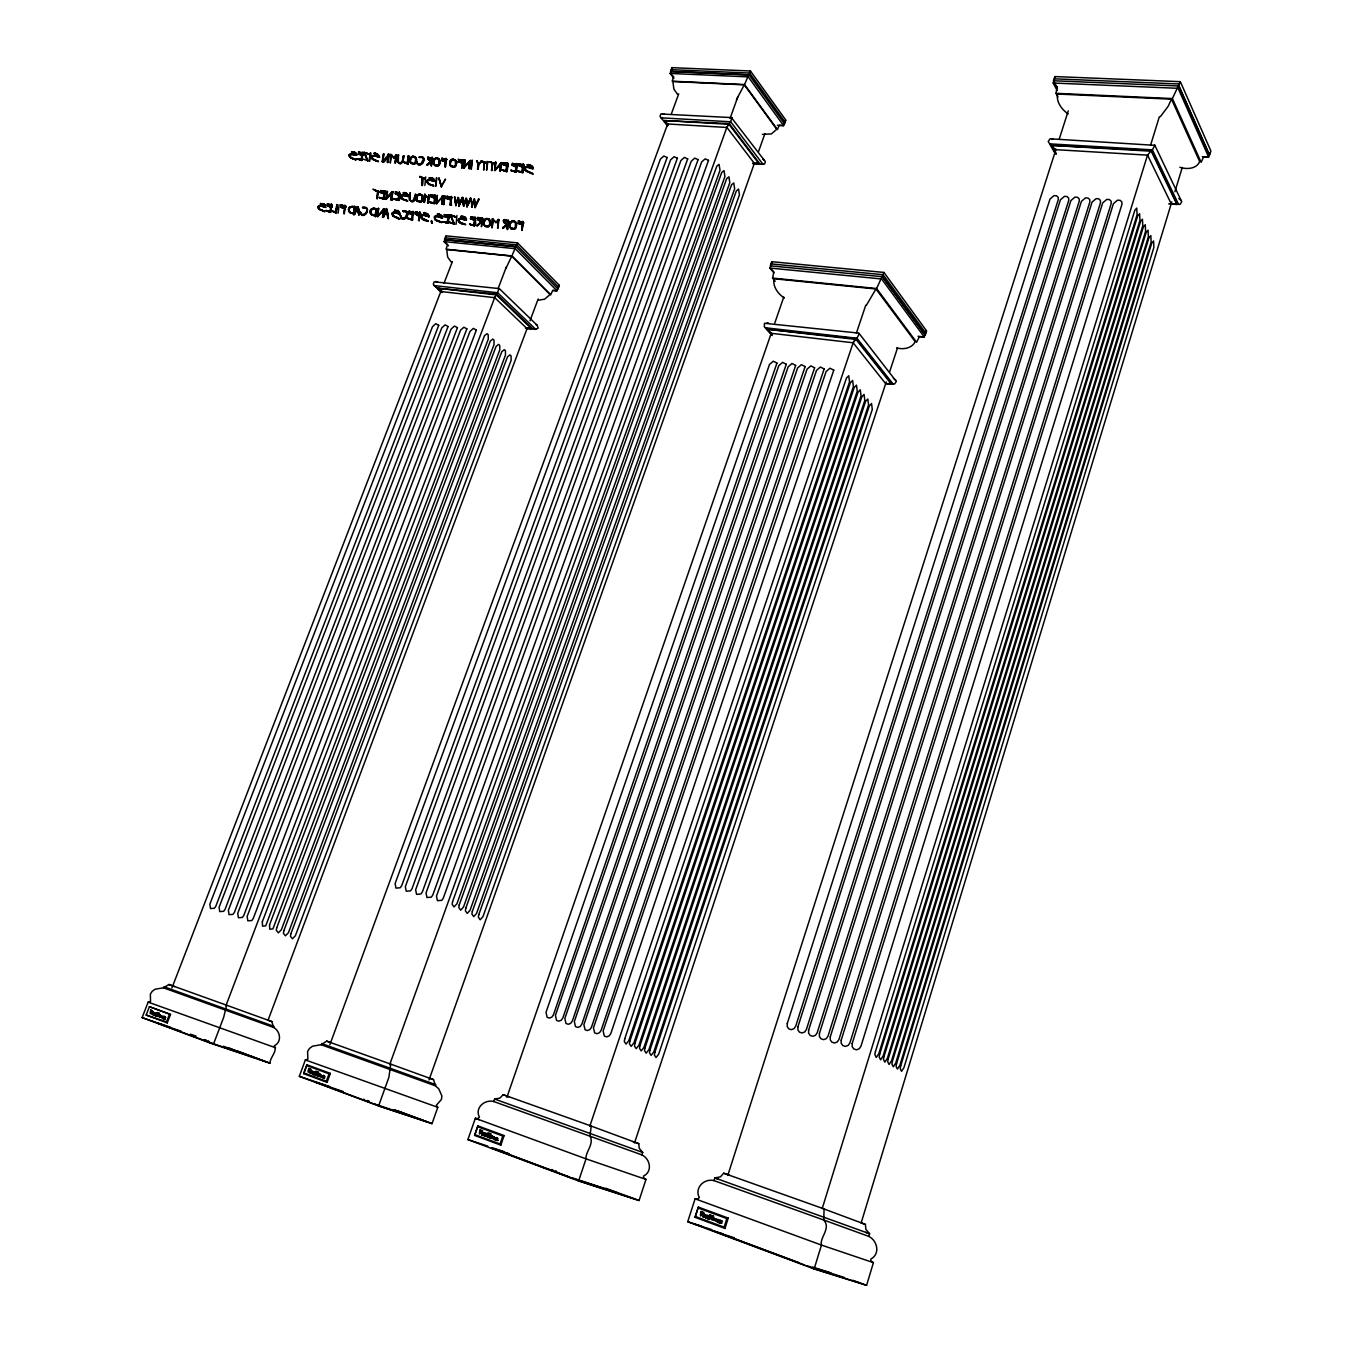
<?xml version="1.0" encoding="UTF-8"?>
<svg xmlns="http://www.w3.org/2000/svg" width="1353" height="1353" viewBox="0 0 1353 1353"><rect width="100%" height="100%" fill="white"/><g stroke="black" fill="none" stroke-linecap="round" stroke-linejoin="round"><path stroke-width="1.5" d="M226.255 1005.076L271.835 1021.566L273.644 1027.468C280.545 1031.341 282.016 1042.064 274.304 1045.784C277.805 1051.078 270.076 1057.251 269.923 1063.187L212.928 1043.992M507.933 220.099L508.085 221.249C511.586 224.057 499.798 216.531 504.5 222.382M504.128 221.993L507.764 224.31L508.068 221.807L504.5 220.268L504.026 221.791M480.4 221.063L481.871 221.926L482.192 219.44L478.302 217.545L477.897 219.609M480.18 218.357L478.032 218.07L478.674 220.015M150.809 1009.981L152.72 1011.57L152.28 1010.742M428.394 159.231L431.827 161.396L432.165 159.011L428.816 157.624L428.343 159.062M416.014 213.926L419.464 216.108L419.751 213.774L416.403 212.269L415.963 213.723M474.599 1135.404L477.897 1125.916L504.128 1135.573L500.83 1145.145L474.599 1135.404L477.897 1125.916M423.54 158.504L421.967 157.371A6.41 4.499 -46.6 0 0 419.278 157.472L422.812 157.337A5.243 3.687 -46.6 0 1 424.081 158.961L423.117 162.597A4.566 3.213 -46.6 0 1 421.578 164.17L420.986 164.525A3.991 2.807 -46.6 0 1 419.159 164.965C416.538 165.354 416.149 159.045 417.265 162.648M401.131 218.036L400.302 215.381L402.061 218.611L404.107 218.797L406.661 216.784L407.862 213.199A5.277 3.755 -47.6 0 0 406.593 211.525L403.042 211.609A6.444 4.583 -47.6 0 1 405.731 211.542L406.374 211.812M400.573 215.415L401.689 218.273M400.302 215.381L400.877 217.512M361.623 215.127L360.084 211.66L362.604 215.465A3.974 2.791 -48.2 0 0 364.397 215.059L364.989 214.704A4.533 3.18 -48.2 0 0 366.511 213.165L367.509 209.512A5.209 3.653 -48.2 0 0 366.291 207.855L362.824 207.939A6.359 4.465 -48.2 0 1 365.445 207.872M360.355 211.694C360.591 217.258 367.001 213.825 367.204 209.867L367.12 209.14A5.209 3.653 -48.2 0 0 365.885 207.483L362.553 207.263M360.084 211.66C360.71 219.964 372.041 210.527 365.056 207.499A6.359 4.465 -48.2 0 0 362.435 207.567M1055.239 76.749L1053.209 83.023L1057.15 86.947L1056.016 93.323L1057.945 96.976M397.714 160.229C402.399 173.556 406.83 143.266 401.976 161.87C397.562 165.607 396.328 157.641 398.526 154.885C397.596 156.931 395.888 162.834 399.93 163.527A3.01 2.097 -46.9 0 0 401.266 163.273L403.059 161.582L403.245 155.883M822.641 1208.449L865.379 1224.397L865.886 1229.336L869.607 1233.75L868.812 1236.405C877.488 1240.701 880.397 1254.062 870.842 1259.034L870.892 1260.793L873.429 1262.653L866.58 1285.35L814.134 1268.962L687.713 1221.725L695.104 1198.809L821.474 1245.081L873.429 1262.653M407.727 164.068L407.168 162.969C393.249 158.673 418.787 168.11 402.771 161.87M525.319 170.427C544.041 178.241 523.932 171.966 524.863 168.144C526.266 163.764 532.642 171.053 532.828 167.62M336.034 212.066L331.181 210.713L336.373 212.709L336.897 204.54L335.443 211.863L336.373 212.709M590.229 1125.713L638.785 1143.674L639.208 1148.291L642.726 1152.435L641.914 1154.904C650.218 1158.895 652.772 1171.63 643.538 1176.045L643.554 1177.685L645.99 1179.427L639.056 1200.534L578.627 1180.966L467.901 1139.598L475.326 1118.305L479.266 1119.675M707.991 1217.074L707.45 1216.888M391 154.614L394.112 157.591L397.055 155.257L395.33 163.121L396.429 156.052L393.622 157.658L396.429 156.052M161.734 1015.629C158.893 1017.118 164.102 1018.285 161.565 1015.832M459.597 222.044C454.134 214.078 470.945 223.938 464.891 217.123M459.124 221.486C457.162 214.721 467.783 223.346 466.396 218.983C464.671 214.806 457.365 216.057 464.383 217.275M522.968 164.846C522.782 162.478 525.201 167.704 522.968 164.846L518.875 164.068L523.543 165.641L522.884 172.66L517.522 171.121L522.884 172.66M516.322 164.356C516.136 161.988 518.537 167.214 516.322 164.356L512.246 163.578L516.88 165.151C519.451 171.053 504.128 160.026 517.083 167.129M507.663 223.989C507.324 236.217 507.629 225.342 508.001 221.588L508.931 222.382M435.243 219.287C433.823 213.757 441.399 218.696 442.702 217.816C443.784 214.146 434.685 214.028 438.271 213.757M421.493 217.512C421.324 211.389 433.467 221.046 427.43 213.706M427.26 182.266C427.074 176.211 439.167 185.649 433.163 178.427M474.7 225.748L469.423 224.141L474.818 225.461L475.038 218.29L475.985 218.493L470.945 216.717L475.867 218.831M475.427 218.679L475.258 220.201L470.472 218.645L474.92 220.438L473.787 225.562M481.279 226.56L482.057 222.315L479.317 220.81M481.583 226.594L482.784 219.304M403.025 199.331C394.586 191.128 412.005 199.838 407.794 194.561M405.173 195.407L408.2 196.557L408.065 195.069M448.063 223.262L442.854 221.672L448.063 223.262L449.095 217.918L448.35 214.67L449.247 216.395L448.519 215.55M507.189 228.978L507.307 224.327L502.606 227.845L507.155 224.108L507.493 229.012M523.357 164.068L524.101 165.455M492.729 218.696L491.951 227.608L493.27 219.93L492.34 218.662L496.061 222.18L498.919 219.66L496.061 222.18M516.711 163.578L517.455 164.965M161.176 1016.83L162.191 1017.118M420.732 213.977L419.667 212.066L420.732 213.977L419.667 213.486L420.039 216.666L419.362 213.402L416.656 212.032M434.685 203.271L434.871 195.069L435.751 196.777L435.04 195.931M451.53 205.25L451.31 203.525M508.136 164.609L507.223 162.884L508.238 164.271L507.02 171.459L501.709 169.92L506.749 171.662M373.513 159.519L378.333 161.683L372.041 158.859C368.54 149.676 387.601 163.645 375.948 153.295L373.885 153.549L378.163 154.648M412.733 212.218C412.564 209.884 414.881 215.042 412.733 212.218L408.86 211.406L413.291 212.996L413.443 214.958L412.665 214.45M431.996 161.768C429.476 170.309 433.67 161.024 431.438 161.024L429.577 160.077M508.39 224.818L507.696 221.418M415.743 214.146L419.396 216.379L419.126 220.742L419.65 216.531L416.995 215.076M474.971 217.089L474.852 217.884M399.084 192.802L400.065 193.716L395.262 192.008L399.642 193.58L399.778 195.508L399.017 195.001C404.175 205.588 386.011 195.745 398.036 199.618L398.847 200.43L398.306 199.669M451.259 205.233L451.056 203.508M491.951 227.608L492.221 219M508.221 220.116L509.066 222.044M522.292 224.378L522.529 222.552L518.267 221.097L523.797 222.822L522.833 222.619L521.937 230.416L523.205 224.869L518.03 223.059L522.63 225.088M523.679 223.144L522.968 221.452L522.562 222.213M522.529 222.552L522.664 224.75L518.03 223.059M523.239 222.67L522.681 221.418M448.35 214.67L449.365 216.057M498.259 219.254L497.803 228.099L498.868 219.998M516.237 172.152L510.994 170.326L516.237 172.152L517.083 164.559M516.677 166.994L516.339 171.865M522.055 171.831L522.681 166.994L518.639 165.337L523.729 167.62M522.681 166.994L522.241 172.491L517.522 171.121M523.07 164.051L523.848 167.315M523.002 172.355L523.29 165.556L518.875 164.068M521.937 230.416L522.258 224.699L517.911 223.363M494.437 1139.649C495.773 1137.941 499.528 1138.296 497.177 1139.057M318.902 208.497C317.008 201.8 328.847 211.051 325.024 205.216M392.336 200.058L392.116 198.35M419.126 220.742L419.024 216.006M431.489 165.878L431.37 161.396L430.288 160.855M431.201 165.861L431.742 161.785L426.871 164.829L431.218 161.21L426.871 164.829M434.871 195.069L435.869 196.439M482.057 222.315L483.156 219.676L482.344 217.765L482.294 219.101L477.812 217.901L479.909 220.911M482.564 219.271L482.04 217.732M492.255 227.642L492.898 219.558L495.959 222.653L498.513 220.607L495.959 222.653M500.272 171.121L500.525 163.814L500.272 171.121L502.031 162.969L500.931 163.036L502.031 162.969M501.303 163.425L495.164 170.038L500.931 163.036M507.02 171.459L507.443 164.389L503.062 162.901L507.121 163.679M515.392 171.324L516.034 166.504M516.423 163.561L516.694 164.745L512.364 163.256M484.357 1133.087C487.587 1132.173 487.215 1136.824 485.389 1134.846M492.847 163.239L491.579 170.461L492.204 162.766C482.429 159.231 502.014 165.912 492.204 162.766M491.866 170.478L492.475 162.85L495.147 163.933M491.579 170.461L492.577 163.155L489.109 161.819M500.898 164.203L494.995 170.563L495.519 162.072L495.164 170.038M494.995 170.563L495.519 162.072M497.803 228.099L498.141 220.218M497.515 228.082L498.513 220.607M506.191 170.613L506.834 165.827L502.842 164.17L507.882 166.436M506.834 165.827L506.107 171.256M508.373 221.977L508.491 224.53M523.205 223.008L523.205 224.869M362.875 155.612L362.181 154.8C363.044 150.521 363.653 157.624 361.928 154.716L358.156 153.768L361.877 155.02L361.133 159.603C365.53 161.447 350.004 157.066 361.133 159.603M483.579 169.852L484.205 162.174L483.867 169.869M494.792 169.649L495.807 162.089M522.715 166.673L522.934 165.167M413.122 211.457L413.832 212.81M477.491 168.871L478.116 164.389L476.763 160.787L478.674 164.356L481.736 161.481L478.81 164.559L478.15 169.277M477.778 168.888L478.421 164.17L481.364 161.092L478.81 164.559M477.863 169.26L478.488 164.778L477.051 160.584M474.818 220.167C479.791 230.754 461.982 220.64 474.176 225.951M486.759 170.14L487.249 161.413M486.471 170.123L487.909 161.836M516.068 166.182L516.271 164.677M510.994 170.326L515.679 171.374M392.066 200.024L391.863 198.333M431.438 161.024L431.776 158.639L427.971 157.286L428.783 159.62M469.254 168.753L469.542 161.531L469.254 168.753L471.03 160.686L469.931 160.736L471.03 160.686M469.914 161.92L463.504 167.806L464.637 159.806L464.231 167.687L469.931 160.736M469.88 161.142L468.595 168.347M469.981 161.481L470.303 161.125M470.726 168.567L472.18 160.314L471.385 168.973M471.098 168.956L472.18 160.314M473.871 224.919L474.548 220.049L470.472 218.645M506.868 165.489L507.087 164.001M506.479 171.645L501.709 169.92M331.062 204.777L332.026 205.69L327.392 203.982L331.62 205.538C333.819 211.237 320.001 200.515 331.722 207.449M399.473 192.041L399.896 195.204M461.965 162.411L462.219 160.669L458.177 159.35L463.453 160.939L458.549 159.739L462.591 161.058L462.354 162.8L457.804 161.531L462.591 163.155L461.576 168.229M463.335 161.244L462.658 159.603L462.252 160.347M462.371 159.586L462.54 160.415M456.13 224.26L456.942 215.448M463.859 167.298L464.637 159.806M384.658 191.619L384.506 190.773L385.487 192.126L384.658 191.619L383.745 198.756L379.144 197.606L384.134 199.128L384.709 194.122C356.025 181.742 389.19 197.318 385.368 192.464M384.776 190.79L385.487 192.126M429.307 197.927L427.903 203.204L428.715 197.69L424.622 195.61L424.825 194.206L425.282 196.084L428.749 197.369L428.664 195.001L429.307 197.927L428.664 195.001M432.52 158.859L432.013 157.371L432.571 159.164M443.699 196.27L442.583 196.32L443.699 196.27L441.873 204.388L442.194 197.115L436.545 203.762L437.34 195.322L436.731 203.779M441.873 204.388L442.397 195.711L442.634 197.048M450.566 199.618L450.481 205.199L450.853 197.538C440.418 194.883 455.69 198.35 450.887 197.217M451.293 196.473L452.105 197.809M461.863 168.246L462.591 163.155M432.3 157.388L433.078 159.231M432.013 157.371L432.25 158.69L427.599 157.236L429.747 160.736M303.681 1073.656L306.945 1064.794L330.352 1073.419L327.088 1082.366L303.681 1073.656L306.945 1064.794M445.492 161.193L441.382 160.297L445.847 161.886L445.374 166.994L445.746 159.451C435.446 156.948 450.532 160.229 445.797 159.13M446.186 158.402L446.608 159.333M443.327 204.218L444.816 195.914L443.987 204.624M443.699 204.607L444.816 195.914M447.234 222.433L447.928 217.613L443.919 216.209L448.35 217.664L448.587 216.159L444.291 214.62L448.249 215.465M450.481 205.199L451.716 197.437M450.194 205.166L450.955 200.007L446.422 198.35L450.6 199.297M475.596 220.674L474.802 218.205M474.971 220.099L475.191 218.577L470.827 217.038M425.214 196.388L424.335 202.443L425.485 194.612M428.174 203.238L428.326 197.301L424.521 195.796L424.335 202.443M428.952 195.018L429.425 197.623M435.767 186.41L436.326 177.767M435.497 186.393L436.985 178.173M434.567 203.559L434.448 197.978L430.609 196.303L435.48 198.587M445.374 166.994L445.458 161.497L441.382 160.297M462.878 161.125L462.861 162.901M362.333 152.229L363.179 153.87M415.253 194.054L415.083 199.855L413.257 201.563A3.044 2.165 -47.2 0 1 411.904 201.817L409.367 199.601L410.179 192.955L409.655 199.449L411.515 201.445A3.044 2.165 -47.2 0 0 412.868 201.174C418.415 185.936 416.775 202.341 410.737 200.887M421.798 185.209L422.474 177.615L419.616 176.397L425.316 178.782C419.126 172.998 422.542 197.166 423.134 178.089M424.876 185.513L425.721 176.922M420.056 213.859L420.157 216.379M424.047 202.409L424.622 195.61M450.853 197.538L451.226 200.058M717.614 1222.368L719.373 1222.638L718.849 1220.592M390.171 162.783L391.068 154.699M407.168 162.969L408.555 155.629L408.166 163.527L407.067 163.662M410.179 192.955L409.705 199.432L410.754 201.022M410.466 192.989C405.511 202.51 417.468 204.54 415.912 194.443M412.851 211.44L413.122 212.59L408.978 211.085M446.118 161.937L445.915 158.369M445.746 159.451L446.389 161.667M442.854 221.672L447.42 223.093L448.317 217.985L443.919 216.209M403.515 155.899L402.67 161.21L400.877 162.884A3.01 2.097 -46.9 0 1 399.558 163.155L397.85 162.259M408.285 155.612L407.439 163.036M412.411 214.349L412.513 219.93L412.411 214.349L408.623 212.658L413.443 214.958M432.402 161.886L432.047 158.791L432.96 159.553M432.436 159.18L431.708 161.075M331.451 204.049L332.145 205.352M390.442 162.8L391.186 155.138L394.011 158.03M382.713 217.326L384.201 208.937L382.442 217.309M383.491 209.377L377.91 216.192L383.559 210.087L383.305 208.751M394.112 157.591C400.623 146.006 391.863 175.822 396.04 155.68M390.932 199.906L391.575 192.786L391.203 199.94L393.063 191.94L391.964 192.008L393.063 191.94M392.353 192.38L386.011 198.451L391.964 192.008M391.203 199.94L392.387 191.551M398.526 154.885L398.256 162.039M398.036 199.618L398.763 194.9L395.025 193.259L399.778 195.508M399.203 192.025L399.473 193.175L395.38 191.703M434.313 203.779L429.425 202.003L433.755 202.747M434.482 197.656L434.719 196.168L430.846 195.035L434.77 195.847M434.719 196.168L434.871 198.028L430.609 196.303M383.491 210.51L377.741 216.717L378.417 208.362L377.91 216.192M378.417 208.362L377.741 216.717M387.719 162.546L388.311 154.141L389.563 154.682L387.719 162.546L388.091 155.494M389.19 154.293L387.059 162.14M388.311 154.141L388.548 155.46C376.134 177.294 387.618 138.209 382.239 161.633L382.798 162.022M391.964 193.158L386.231 199.348L386.89 191.027L386.4 198.823M451.023 196.439L451.276 197.589L446.811 196.151M383.728 153.853L382.967 161.497L383.457 153.819M378.231 191.602L377.115 198.705L377.572 191.145M377.521 215.82L378.688 208.379M383.322 198.333L384.066 193.631M384.506 190.773L384.776 191.923L380.599 190.756L384.726 192.227L384.489 193.699L380.362 191.991M412.513 219.93L407.405 218.357L411.684 219.118M412.445 214.028L412.682 212.539M411.988 220.116L407.405 218.357M324.111 1076.802L324.703 1077.58L323.841 1076.853M369.081 160.821L370.35 152.821M372.836 215.042C378.214 216.548 368.895 215.567 369.995 211.728A3.416 2.402 -48 0 1 371.094 209.157L374.257 207.922L377.555 209.8M398.797 194.578L399.034 193.107M494.724 1138.803L496.027 1139.886M335.848 212.235L337.303 204.912L336.085 212.32M362.13 155.121L361.522 159.975L357.158 158.673M362.519 155.494L362.046 160.111M384.1 193.31L384.337 191.855L380.599 190.756M384.134 199.128L379.246 197.318M335.713 212.928L331.181 210.713M338.149 213.216L339.079 204.743M344.44 208.058L340.533 207.11L344.795 208.734L344.237 213.774L344.727 206.332C333.328 202.476 351.07 208.582 345.032 206.079L344.761 206.011M344.897 205.267L345.928 206.603M371.432 214.078L370.671 212.032A3.146 2.216 -48 0 1 371.348 210.053L373.648 208.599L376.438 209.275L375.491 216.649L376.675 209.377L373.242 208.227L370.959 209.681A3.146 2.216 -48 0 0 370.282 211.66L372.261 214.839M331.367 207.313L330.487 212.489L326.005 210.476L330.758 212.286M343.966 213.757L345.032 206.079M354.401 206.535L349.869 206.806M375.491 216.649L376.033 208.903M329.946 211.491L330.724 206.857M331.197 204.015L331.468 205.149L327.511 203.677M361.928 154.716L362.164 153.278L358.511 152.246L362.215 152.974M362.316 155.088L362.553 153.667L358.511 152.246M353.793 214.62L354.351 206.924L353.793 214.62L354.604 207.043L355.585 208.024M353.522 214.603L354.757 207.297L352.49 206.231L349.48 207.178A3.382 2.368 -48.3 0 0 348.381 209.732L349.564 212.269M326.005 210.476L330.47 211.643L331.417 205.453L327.392 203.982M330.758 206.535L331.011 205.081M489.871 223.6L488.89 219.372M494.758 1139.632L494.978 1138.888M455.86 164.085L455.386 160.618M321.693 1076.514C323.874 1076.514 323.705 1074.519 321.405 1077.326M420.123 213.554L419.667 212.066M393.926 198.603L398.847 200.43M701.395 1213.709C703.831 1213.353 703.002 1215.857 701.311 1213.979M357.04 158.944L361.691 160.601L361.099 159.925M497.008 1140.173L497.515 1138.042M162.157 1018.217C163.189 1019.638 164.322 1015.038 163.713 1017.033M509.996 223.093L509.743 224.175A8.236 6.021 -45.6 0 0 510.622 227.71L513.954 228.589A2.418 1.776 -45.7 0 0 515.408 227.27L515.358 222.366M510.369 223.482L510.115 224.564A8.236 6.021 -45.6 0 0 510.994 228.099L514.326 228.961A2.418 1.776 -45.7 0 0 515.781 227.642L516.322 224.192L514.901 221.74M162.428 1018.302L163.527 1018.403M483.799 221.791L485.862 218.763L488.923 219.034M484.188 222.163L485.778 219.406L488.754 219.304M450.65 161.785L450.38 162.817A7.983 5.666 -45.9 0 0 451.175 166.199L454.337 166.977A2.334 1.657 -46 0 0 455.741 165.675L456.316 165.083M416.69 196.236L416.436 197.284A7.949 5.649 -47 0 0 417.181 200.684L420.309 201.496A2.334 1.657 -47.1 0 0 421.713 200.21L422.085 196.185M433.907 160.178L433.653 161.21A7.932 5.598 -46.2 0 0 434.431 164.576L435.176 165.387M410.382 158.436L410.128 159.451A7.881 5.53 -46.6 0 0 410.872 162.783L414.339 163.933A2.317 1.624 -46.7 0 0 415.726 162.648C419.058 157.997 410.957 153.278 409.858 159.485A7.966 5.581 -46.6 0 0 410.652 163.02L413.984 163.798A2.605 1.827 -46.7 0 0 415.54 162.377L415.608 157.438M410.771 158.808L410.517 159.84A7.881 5.53 -46.6 0 0 411.244 163.172L413.95 163.544A2.317 1.624 -46.7 0 0 415.337 162.275L415.912 158.994L414.356 156.762L412.073 157.185L410.247 159.874A7.966 5.581 -46.6 0 0 411.024 163.409L414.373 164.187A2.605 1.827 -46.7 0 0 415.929 162.749L416.555 159.231L415.168 156.83M149.422 1006.683L170.512 1014.446L167.248 1022.902L146.175 1015.054L149.422 1006.683L170.512 1014.446M720.337 1220.338L722.417 1221.015L721.707 1221.708M705.691 1217.176C704.879 1213.844 709.378 1215.095 708.498 1216.821M150.944 1011.824C152.855 1011.57 152.094 1013.549 150.859 1012.044M701.936 1212.034L703.543 1213.404L703.915 1212.491L700.922 1211.51M485.27 1135.793L485.778 1133.696M1209.886 152.872L1208.635 157.049L1202.31 156.677M312.492 1071.339L314.606 1072.202M861.151 1222.926L1171.799 201.868M1174.878 191.754L1182.268 167.484M482.074 1131.565L482.632 1130.787L479.96 1129.924M822.218 1208.55L1147.445 155.291M1150.574 145.194L1159.284 116.95M1151.488 150.437L1147.564 155.138L1055.712 149.659L1051.112 145.346L1151.488 150.437L1177.178 203.745L1168.671 203.931M1057.116 90.465L1053.209 83.023L1178.125 88.317L1208.635 157.049L1203.713 156.711L1201.143 162.309L1172.391 98.566L1180.34 81.67L1054.866 76.563L1053.513 80.757L1057.437 88.233M814.134 1268.962L821.474 1245.081C819.241 1237.961 831.469 1228.152 823.723 1220.017L713.995 1180.611C704.101 1178.142 694.207 1187.968 699.332 1197.591L697.285 1199.265L695.104 1198.809M719.745 1221.049C717.259 1225.97 719.255 1216.533 719.576 1220.998M490.057 224.564C492.593 219.575 484.408 215.973 483.9 222.196A8.253 6.004 -46.1 0 0 484.797 225.934L487.976 226.425A2.689 1.962 -46.2 0 0 489.6 224.953L490.293 222.078L489.093 219.135M455.673 164.66C459.902 160.956 450.075 155.646 449.737 162.478A8.067 5.716 -45.9 0 0 450.583 166.047L454.016 166.842A2.638 1.86 -46 0 0 455.589 165.404M456.062 165.049C458.566 160.415 450.65 156.474 450.008 162.445A7.983 5.666 -45.9 0 0 450.803 165.81L453.965 166.588A2.334 1.657 -46 0 0 455.369 165.286L455.606 160.398M713.42 1216.195C712.033 1220.677 710.613 1221.624 711.864 1215.569M727.779 1175.453L1056.033 149.118M1059.247 139.055L1068.261 110.878M718.189 1219.543C717.58 1224.989 713.572 1218.427 716.836 1218.952C714.553 1223.264 718.24 1219.814 718.206 1219.476M720.608 1223.281L721.893 1223.163L719.661 1223.112L720.54 1220.321M721.183 1220.727L720.557 1223.247M721.403 1222.689L721.369 1222.03M724.954 1228.423L724.126 1227.171L726.849 1218.579L728.235 1218.106L724.954 1228.423L695.053 1217.311L698.334 1207.096L728.235 1218.106M423.726 160.06L422.745 162.225A4.566 3.213 -46.6 0 1 421.206 163.781L420.597 164.153A3.991 2.807 -46.6 0 1 418.77 164.576L417.012 163.425M407.879 214.721L406.881 216.903A4.6 3.264 -47.6 0 1 405.325 218.476L404.716 218.831A4.025 2.858 -47.6 0 1 402.89 219.237L401.08 218.154M439.64 163.814C442.143 158.994 434.431 156.136 433.772 161.633A8.017 5.666 -46.2 0 0 434.584 165.201M324.991 1076.498L323.367 1075.28M695.053 1217.311L698.334 1207.096M701.125 1211.459C700.025 1214.115 700.364 1218.918 701.497 1214.03M701.581 1213.776L702.122 1212.085M703.306 1214.047C701.48 1215.586 704.727 1220.068 704.676 1215.112M713.995 1180.611L714.858 1177.939L720.439 1176.856L723.669 1173.203L824.095 1208.939L823.723 1220.017L868.812 1236.405M703.475 1217.108L704.406 1214.368L703.306 1217.057M709.632 1214.605C707.991 1227.07 706.79 1209.616 705.556 1217.937M709.801 1214.656C712.591 1213.996 710.004 1221.505 708.465 1218.833M712.033 1215.62L713.691 1216.093M155.798 1014.04L156.458 1013.482L154.225 1012.737M523.729 165.049L518.994 163.747M367.12 210.628L366.122 212.793A4.533 3.18 -48.2 0 1 364.6 214.349L364.008 214.704A3.974 2.791 -48.2 0 1 362.198 215.11L361.691 214.992M507.223 162.884L508.001 166.131M926.247 330.792L924.234 336.965L917.994 336.254M310.26 1069.174L310.7 1070.037L311.038 1069.242L308.619 1068.464M634.506 1142.964L886.266 381.935M889.581 371.923L897.529 347.89M467.292 205.808L466.633 198.434L463.639 205.199L466.041 198.028L467.292 205.808L471.25 198.62L472.079 207.094L474.463 199.094L475.36 206.519L474.311 198.739L471.47 206.688M458.887 204.726L462.286 197.403L459.056 206.197L458.024 198.164L455.623 205.301L458.024 197.352L459.259 205.098L463.216 197.927L464.011 205.571M456.012 205.673L454.54 196.845L456.012 204.878L458.633 197.741L459.259 205.098M466.041 198.857L467.073 206.891L466.413 199.229L463.419 205.977L462.286 197.403M462.929 197.91L463.791 206.366L466.413 199.229M589.807 1126.17L853.642 341.277M856.331 333.261L865.751 305.237M856.314 338.673L853.168 342.783L771.092 333.278L766.576 329.168L856.314 338.673L891.678 383.457L887.28 383.677M772.14 261.873L769.975 268.063L881.632 278.972L924.234 336.965L919.313 336.762L916.607 342.292L876.609 288.527L883.949 272.443L771.768 261.704L770.331 265.831L882.511 276.722L925.266 335.07L926.619 330.961L883.949 272.443M578.627 1180.966L586.035 1158.861L475.326 1118.305L477.423 1118.762L479.402 1117.206C474.599 1107.938 484.526 1099.143 493.744 1101.528L641.914 1154.904M413.443 212.438L413.561 214.653M165.726 1017.49L164.576 1016.492L163.476 1018.691M494.302 1138.363C491.528 1131.886 493.168 1143.809 494.285 1136.757M496.23 1138.347C497.532 1136.469 494.217 1137.89 495.672 1139.852M497.109 1140.461L498.259 1140.325L496.263 1140.325L497.227 1137.89M500.83 1145.145L500.052 1143.978L502.809 1135.996L504.128 1135.573M480.214 1132.173C479.655 1136.571 478.81 1132.613 480.197 1129.873M481.042 1133.121L481.042 1130.448L482.361 1131.666M483.106 1132.918C482.328 1137.788 481.499 1133.882 481.516 1131.768M482.074 1135.066L483.004 1132.495L481.989 1134.913M493.744 1101.528L494.606 1099.042L499.984 1098.061L503.147 1094.678L591.227 1126.034L589.942 1136.063C594.576 1143.945 585.173 1151.995 586.035 1158.861L645.99 1179.427M484.645 1133.188L484.002 1135.049M483.85 1135.776C488.416 1129.552 482.192 1138.922 483.376 1133.256M486.454 1136.571C490.632 1138.025 489.008 1127.472 485.964 1136.503M488.213 1137.349L489.6 1133.357M489.854 1137.822L491.207 1133.949L489.803 1133.425M506.851 1097.435L771.328 333.024M774.779 323.046L783.759 297.102M775.184 281.289L772.58 278.092L773.848 271.818L769.975 268.063L773.933 272.934M331.739 204.996L331.84 207.144M785.552 120.045L783.59 125.643L777.383 125.271M432.03 1123.633L437.78 1107.312L436.376 1105.198L441.416 1099.499L441.907 1095.981L438.778 1088.844L435.48 1085.85L321.135 1044.719L312.594 1046.173L309.482 1048.44L307.588 1051.484L307.875 1059.179L305.372 1059.923L299.317 1076.345L378.586 1105.942L432.03 1123.633L398.594 1111.168M429.036 1079.931L754.314 163.476M758.559 151.519L764.919 133.592M435.48 1085.85L433.535 1079.626L390.138 1063.915M389.681 1064.693L727.187 126.387M730.062 118.438L737.926 96.57M729.216 123.597L726.933 127.47L667.638 123.969L664.391 120.552L729.216 123.597L759.151 162.952L752.758 163.206M672.255 67.802L670.175 73.434L748.26 76.884L783.59 125.643L779.21 125.305L777.451 129.6L744.539 84.562L750.323 71.134M378.586 1105.942L388.903 1077.292L390.763 1064.135L326.699 1041.133L321.135 1044.719M749.072 74.838L750.458 70.999L671.9 67.65L670.53 71.388L749.072 74.838L784.571 123.918L785.89 120.197L750.458 70.999M320.238 1074.13C323.688 1075.567 318.479 1079.593 320.001 1074.13M322.86 1077.851L323.959 1075.517M323.773 1077.732L324.246 1075.77M327.088 1082.366L326.344 1081.267L329.067 1073.808L330.352 1073.419M308.856 1068.43C307.063 1072.455 308.738 1074.417 309.414 1068.87M309.516 1071.424L310.26 1070.257L308.873 1070.324M310.26 1070.511C308.687 1073.335 312.509 1074.772 311.055 1070.815M310.463 1070.595L311.85 1071.018L312.12 1073.183M310.412 1073.233L311.275 1070.883M311.427 1071.458L310.209 1073.149M312.712 1071.424L312.34 1073.25M311.968 1073.859C315.689 1070.105 311.325 1074.823 311.647 1071.525M313.287 1073.842L313.778 1071.897M313.372 1072.98L314.471 1072.828L313.592 1073.047M313.862 1074.519C317.752 1065.369 317.667 1078.392 312.746 1073.961M316.112 1075.229L317.194 1071.627M317.431 1071.61L318.699 1072.066L317.363 1075.703M329.878 1044.685L667.824 123.563M671.443 113.669L678.716 93.847M559.043 285.229L556.979 290.777L552.87 290.337M268.148 1020.01L527.061 328.61M530.021 320.695L538.156 298.979M523.053 167.4L518.639 165.337M522.901 222.941L518.267 221.097M225.883 1005.786L495.063 296.611M498.056 288.713L506.31 266.981M496.619 294.193L494.775 297.694L440.807 291.504L437.594 288.189L496.619 294.193L531.864 328.086L525.421 328.001L535.72 329.371L538.173 328.086L537.226 325.329L499.274 288.595L434.178 281.813L433.264 284.164L434.195 285.568L441.704 292.519M446.321 236.014L444.156 241.612L515.239 248.664L556.979 290.777L552.599 290.557L550.756 294.819L511.908 255.92L517.489 242.847L445.983 235.862L444.545 239.599L516.051 246.652L558.011 289.068L559.381 285.365L517.489 242.847M507.443 164.389L503.181 162.597M507.206 166.216L502.842 164.17M512.009 164.846L516.44 166.571L516.643 165.066L512.719 163.662M511.248 171.002L515.764 171.713L516.406 166.893L512.381 165.252M530.258 165.489L527.146 164.863L528.617 164.474M527.518 165.252L531.171 165.556M532.253 173.404L525.691 170.224M523.493 166.909L519.011 165.742M486.877 162.631L481.245 160.939L484.577 162.563M167.248 1022.902L166.554 1021.836L169.26 1014.801M507.629 165.726L503.215 164.559M462.303 163.121L458.295 161.616M151.485 1010.454C150.251 1015.849 149.845 1013.566 150.775 1010.082M151.959 1011.655C152.28 1013.279 151.756 1016.932 153.244 1012.839M152.415 1012.061L153.667 1012.45L153.836 1014.462M152.923 1012.247L152.517 1014.547L153.16 1012.332M461.102 216.683L464.958 217.715M163.51 987.842L168.922 984.494L226.611 1005.211L223.702 1017.27L213.436 1044.262L142.116 1017.625L148.137 1002.133L150.538 1001.44L150.352 994.167L152.213 991.292L155.223 989.178L163.51 987.842L273.644 1027.468M154.513 1012.839L154.056 1014.53M153.667 1015.088C157.219 1011.841 153.143 1016.171 153.464 1012.923M154.902 1015.071L155.358 1013.228M154.952 1015.376C159.231 1007.748 159.316 1018.724 154.394 1015.19M158.758 1012.907C154.986 1020.636 162.292 1013.549 158.013 1012.754M465.331 224.26L460.443 222.585M171.932 987.944L440.993 291.098M444.038 283.217L452.392 261.569M163.696 1018.775L165.032 1019.266L164.914 1018.319M164.339 1018.572L165.015 1016.796L163.358 1016.204L163.223 1018.386M435.091 196.54L430.981 194.731M433.67 203.373L429.814 202.375L434.127 203.119L434.837 198.35L430.998 196.675M446.422 198.35L450.989 199.686L451.242 197.927L447.2 196.54M441.349 222.01L435.328 219.44M447.522 222.501L443.361 221.74M449.044 222.196L454.54 224.141L449.044 222.196L454.168 223.752L450.515 215.127L455.86 217.156L450.126 214.755L455.809 216.801M407.524 218.07L412.073 219.49L412.8 214.721L408.877 213.334L412.834 214.4L413.071 212.911L409.367 211.457M441.873 160.398L445.881 161.582L446.135 159.84L441.754 158.149M427.802 220.759L421.848 218.188M439.218 214.552L437.222 214.501L438.998 213.892C450.431 223.245 429.408 209.816 435.362 220.032M384.624 211.846L385.673 212.776L383.373 217.393L385.436 212.709C386.332 197.132 390.628 231.752 386.84 212.962L385.267 212.404L382.967 217.021L387.043 209.377M399.152 195.272L395.296 193.936L399.186 194.95L399.423 193.496L395.769 192.075M422.474 177.615L419.887 177.074L425.316 178.782M425.062 178.089L422.745 177.7M433.552 178.816L429.121 177.683L433.248 179.036M432.96 178.376L429.493 178.055L430.897 177.683M419.768 216.006L418.432 220.336M430.372 184.566L433.552 185.378L428.495 184.042M429.019 217.038C430.22 213.52 421.138 213.081 424.774 212.539M433.18 180.93L428.478 179.239L426.432 181.454L428.867 184.414L433.806 186.054L428.8 183.805M423.76 213.267L427.227 213.622M379.533 197.978L383.711 198.705L384.455 194.003L380.751 192.38M398.086 211.237L394.535 210.273L397.951 210.611L400.082 214.366L394.213 212.522L392.691 214.839M394.924 210.645L398.932 211.44M404.378 192.481L402.991 192.836L406.171 193.208M406.543 193.783L403.38 193.225L405.105 192.6L407.371 193.986M417.248 163.223L418.889 164.271L421.121 163.561L423.709 158.572A5.243 3.687 -46.6 0 0 422.44 156.948L418.906 157.1A6.41 4.499 -46.6 0 1 421.578 156.982C427.041 158.589 421.223 167.484 417.57 163.645M394.18 216.412L398.847 218.053L393.875 216.666M392.674 215.719C410.077 223.482 389.698 216.751 392.674 212.911C394.467 209.833 401.435 217.106 399.321 212.015M407.321 200.548L404.192 199.737M356.228 209.36C356.989 201.225 361.336 214.907 356.448 209.444L357.513 207.043L358.342 210.358L356.11 209.664M380.633 192.667L380.092 191.619M388.226 217.765L386.654 209.005M394.197 199.263L398.577 199.754M362.266 155.409L358.545 154.141L362.181 154.8M377.961 191.517L375.069 190.587L380.481 191.991M371.686 214.738L374.544 215.178M326.293 211.136L330.352 211.863L331.113 207.212L327.138 205.216M340.533 207.11L344.846 208.413L345.116 206.705L340.956 204.98M351.036 213.317L353.251 213.52L350.038 212.709M358.646 210.172L358.816 214.687L357.868 210.29L356.329 209.749L354.435 214.687L356.735 210.121L355.704 209.191M355.619 159.316L352.626 158.555M362.959 159.045L367.492 160.635M323.316 204.151L320.475 203.525L324.686 204.658M320.881 203.897L324.128 204.218M320.018 209.529L324.466 211.102L319.731 209.766M318.598 208.852L324.754 211.761L318.936 208.65M354.401 152.5L351.56 151.908L355.771 152.99M351.949 152.28L354.621 152.229M331.451 206.772L327.544 205.588M677.616 94.372L673.912 89.197L672.864 81.518L744.285 84.85L736.472 99.547M1068.21 114.007C1061.885 109.576 1056.135 102.168 1057.505 94.034L1171.495 99.175L1168.129 106.346L1160.299 116.747M451.276 262.11L447.657 257.087L446.727 249.527L511.738 256.14L506.174 267.894M784.351 298.066C778.127 293.922 772.495 286.633 774.051 278.752L875.949 288.984L866.478 305.101M386.857 210.053L385.791 212.472L387.313 213.03L386.451 209.681L385.385 212.1L387.905 213.52M356.854 209.816L357.919 207.415M458.667 205.808L463.216 197.927M466.7 206.519L470.59 198.113L466.92 205.436M467.073 206.891L470.979 198.485L472.079 207.094M474.988 206.13L478.674 198.79M474.768 207.229L479.047 199.179L475.157 207.601L474.091 199.551L475.157 207.601M416.927 195.745L416.166 197.318A8.05 5.716 -47 0 0 416.961 200.92L420.698 201.868A2.334 1.657 -47.1 0 0 422.085 200.582L422.66 197.267L420.698 194.561L418.381 194.967L416.555 197.69A8.05 5.716 -47 0 0 417.35 201.293M434.144 159.705L433.383 161.244A8.033 5.666 -46.2 0 0 434.212 164.812L434.973 165.658M417.316 196.134L416.809 197.656A7.949 5.649 -47 0 0 417.57 201.056L420.343 201.766A2.621 1.86 -47.1 0 0 421.916 200.312L422.339 195.982M434.533 160.077L434.042 161.599A7.932 5.598 -46.2 0 0 434.803 164.948M490.327 224.598L489.752 225.224A2.402 1.742 -46.2 0 1 488.298 226.543L485.034 225.765M441.095 186.46L445.526 179.07L441.281 186.917L438.795 177.869L441.467 186.849M432.131 223.245C431.1 223.549 430.744 218.594 432.267 222.957M146.175 1015.054L166.554 1021.836M419.464 213.03L415.422 211.677L416.132 214.518M507.798 221.08C502.572 216.649 501.557 223.296 507.155 224.108M481.905 218.729L477.694 217.359L478.387 220.235M497.143 293.584L498.953 288.798M708.143 1218.85L707.129 1218.19L707.636 1215.721M509.996 222.467L512.736 220.556L515.459 221.875M510.369 222.856L512.601 221.046L514.901 221.402M450.65 161.193L453.289 159.316L455.521 160.178M410.399 157.844L412.986 156.001L415.54 157.219M410.788 158.233L412.902 156.474L415.033 156.779M433.924 159.586L434.803 158.876M416.707 195.644L419.718 194.054L422.153 195.881M324.331 1078.409L323.824 1078.053M314.065 1074.586L313.355 1074.164M165.387 1018.741L164.373 1018.877M485.372 1136.114L486.573 1135.996L484.543 1135.962M155.595 1015.765L155.477 1014.818M729.977 122.802L732.244 117.626L660.856 113.99L659.993 116.358L667.418 125.846M765.341 327.747L856.956 338.25L859.087 334.005L858.681 333.092L764.496 323.282L764.31 326.614L772.005 335.527M349.649 207.313L349.345 207.702A3.129 2.182 -48.3 0 0 348.668 209.664L348.989 211.305M350.038 207.685L349.734 208.074A3.129 2.182 -48.3 0 0 349.057 210.036L349.801 212.066M349.987 156.847C348.482 150.335 362.198 159.637 354.824 152.179M406.695 193.834C412.513 200.109 398.797 190.655 401.063 198.079M421.899 218.763C416.606 210.747 431.133 218.932 428.241 214.67M1049.86 143.875L1152.384 149.845L1154.785 145.329L1050.046 138.801L1048.237 141.405L1054.917 153.092M355.771 153.599L356.143 155.071L353.454 153.853M323.874 206.366L325.092 206.721L324.652 205.318M402.72 199.567C394.687 192.786 408.961 196.388 407.405 194.646M399.372 213.03L398.154 213.199M428.123 216.328L427.869 214.755M428.664 216.683C426.939 215.381 419.515 213.064 421.409 218.188M465.787 219.118C458.718 214.518 453.526 223.262 465.212 224.564M531.915 166.673C534.435 168.922 517.641 163.679 526.994 171.763M434.262 159.113L436.951 157.997L438.947 159.214M434.634 159.502C437.526 155.409 442.482 161.548 439.336 164.44A2.334 1.641 -46.3 0 1 437.932 165.726L435.04 165.607M417.028 195.153L419.329 193.783L421.916 195.052M417.417 195.542L421.392 194.595M388.159 155.071L382.239 161.633M391.575 192.786L385.656 198.959M383.102 210.138L377.166 216.328M463.69 167.823L470.37 160.28M442.194 197.115L436.156 203.39M443.31 195.881L442.905 197.115M500.525 163.814L494.437 170.157M481.414 221.943L476.882 225.68L481.262 221.723M476.763 225.427L481.786 222.315M502.606 227.845L507.696 224.716M350.258 207.178L355.112 206.637M357.868 210.29L358.934 215.245L358.274 210.662L356.735 210.121M731.719 117.982L765.392 161.683L764.546 164.051L763.007 164.339L752.64 163.628M420.326 212.472L419.853 213.402L415.574 211.947L415.675 213.909M435.108 158.301L437.019 157.726L439.133 158.961M431.404 220.556L431.759 222.721L431.793 220.928M359.035 210.544L358.122 206.755L356.499 210.036M352.845 213.165L350.224 212.455M353.251 213.52L350.613 212.827L348.786 210.104A3.382 2.368 -48.3 0 1 349.886 207.55L353.877 206.823M374.933 215.55L371.872 214.467M402.771 210.916L406.188 211.153A5.277 3.755 -47.6 0 1 407.473 212.827L406.475 216.531A4.6 3.264 -47.6 0 1 404.936 218.104L404.327 218.459A4.025 2.858 -47.6 0 1 402.501 218.865L400.742 217.664M433.856 181.014L433.603 179.475M324.872 206.84L325.735 207.516M441.653 217.579L441.382 215.99M351.56 151.908L354.96 152.804M373.885 153.549L375.644 153.565M374.003 153.261L375.255 153.193M527.146 164.863L531.797 166.013M320.475 203.525L323.874 204.472M394.535 210.273L399.338 212.489M423.371 212.895L427.819 214.078M460.73 216.294L464.654 217.038M538.782 300.129L544.566 299.216L550.096 294.514L511.738 256.14M888.972 383.575L894.536 384.049L896.329 381.445L859.02 333.328M1170.345 203.846L1180.053 204.421L1181.761 201.817L1154.566 144.737M491.629 1135.911L491.088 1138.144L491.832 1135.996M714.249 1218.241C710.782 1219.966 716.261 1221.877 714.469 1218.326M416.504 211.998L415.371 212.759L416.403 214.298M1054.562 78.829L1179.444 83.987M1053.513 80.757L1179.021 86L1209.633 155.138L1210.884 150.978L1180.34 81.67M671.562 69.68L749.63 73.062L784.892 121.905M670.868 71.557L748.953 74.973M1056.016 93.323L1172.391 98.566M744.539 84.562L672.17 81.197L673.591 76.698L670.175 73.434L673.946 78.288M157.422 1016.34L156.694 1016.188M501.354 162.563L499.612 170.715M391.744 154.749L390.696 154.31M463.03 159.992L462.472 162.512M371.01 153.21L369.741 161.227M408.944 156.018L407.557 163.341L403.279 161.954M465.297 160.212L464.079 168.212M416.572 161.193L417.637 163.595M417.214 161.599L417.147 163.29M444.714 166.588L445.78 161.227M507.882 163.307L503.553 162.986M362.976 152.618L359.019 152.331M387.55 191.433L386.231 199.348M424.825 194.206L424.893 195.711L428.377 196.997M454.54 196.845L456.012 204.878M427.514 202.832L428.647 197.081M377.115 198.705L377.842 191.23L379.973 191.923M435.531 195.475L431.353 195.12M345.573 205.656L341.345 205.352M523.34 221.824L518.639 221.486M354.452 206.248L355.873 207.804M376.794 208.616L371.483 209.512A3.416 2.402 -48 0 0 370.384 212.1L371.196 214.281M335.324 212.573L336.423 212.421M374.815 216.26L376.286 209.022L377.267 210.003M475.613 217.495L471.318 217.106M449.01 215.076L444.782 214.687M771.43 263.936L883.069 274.71L925.587 332.855M445.611 237.874L516.677 244.859L558.366 287.073M444.883 239.735L515.967 246.753M772.58 278.092L876.609 288.527M511.908 255.92L446.033 249.223L447.522 244.758L444.156 241.612L448.536 245.806M762.365 134.37L771.345 133.93L776.774 129.279L744.285 84.85M766.576 329.168L856.043 339.451L891.424 384.201L885.792 383.812L853.168 342.783M531.881 173.015L528.397 172.186M377.944 161.295L374.798 160.517M378.451 161.396L372.379 158.656M355.501 159.586L352.406 158.825M355.907 159.975L349.7 157.168C346.858 149.895 358.596 158.453 356.143 153.498M356.008 159.688L350.038 156.982M407.219 200.853L403.972 200.007M407.591 201.225L401.131 198.265M407.71 200.937L402.636 198.959M465.72 224.632L460.51 223.194L458.379 220.522L461.339 218.222L466.142 220.116L465.347 218.188M441.23 222.315L436.224 220.607M441.619 222.687L434.989 219.643M426.094 220.759L427.683 221.046M428.072 221.418L424.402 220.184M441.738 222.399L436.918 220.725L434.584 218.374L436.14 216.023L442.16 217.918L439.471 214.4M428.191 221.131L421.375 217.664M352.93 153.887L349.446 155.409L351.526 158.2M896.599 347.941C903.195 349.717 911.973 348.482 915.169 341.649L875.949 288.984M511.806 229.063L514.005 228.86A2.723 1.996 -45.7 0 0 515.628 227.372L515.983 222.873M321.845 205.538L318.801 206.366L318.564 208.666M375.187 155.933L372.447 156.508L372.329 158.538M404.327 195.272L401.52 195.847L401.875 198.451M517.996 171.205L522.343 171.882M502.183 170.021L506.479 170.681M1179.833 167.265C1186.632 169.531 1196.39 169.125 1199.688 161.616L1171.495 99.175M533.911 328.965L535.72 329.371L497.701 292.755L434.195 285.568L435.801 286.616M435.767 281.492L437.611 281.931M442.143 158.521L446.98 159.722M761.181 163.882L763.007 164.339L730.738 121.804L660.941 117.812L662.564 118.912M662.446 113.72L664.306 114.193M345.319 208.514L345.827 206.891M767.1 322.724L768.639 323.181M444.291 214.62L448.198 215.787L448.976 218.239M380.717 190.452L384.387 191.551M489.583 161.92L495.266 163.612M481.127 161.244L487.249 163.02M484.848 162.648L487.131 163.324M364.498 152.754L369.318 154.157L363.991 152.28L367.103 160.263M363.991 152.28L369.352 154.479M369.318 154.157L364.38 152.652L367.593 160.736M449.551 222.264L453.999 223.617M398.966 200.126L398.763 194.9M529.209 164.88L530.9 165.81M806.76 1265.664L844.543 1277.52M811.597 1267.896L860.66 1283.236M455.86 217.156L450.667 215.262L454.54 224.141M812.798 1267.152L830.877 1272.818M1051.501 138.784L1053.057 139.274M687.713 1221.725L701.446 1226.106M693.818 1223.907L711.475 1229.539M722.485 1233.648L710.393 1229.792L804.764 1265.038M734.273 1237.758L720.27 1233.31L798.777 1262.637M571.558 1177.668L606.753 1189.101M617.949 1193.025L572.302 1178.226L491.562 1148.054M576.902 1180.222L633.373 1198.521M375.779 153.582L377.876 154.851M720.608 1221.928L721.639 1222.757M717.902 1221.455L717.851 1222.452M467.901 1139.598L487.79 1146.126M493.507 1148.156L503.384 1151.403M491.562 1147.97L509.354 1153.788M508.66 1153.838L499.02 1150.693L569.596 1177.042M710.054 1216.99L711.796 1217.632M709.987 1217.226L711.898 1217.92M373.885 1103.76L415.608 1117.781M377.656 1105.519L427.345 1121.958L394.18 1109.781M435.598 198.282L435.751 196.777M299.317 1076.345L329.608 1086.544M343.188 1091.516L316.078 1082.315L375.373 1104.454M474.869 219.829L475.715 220.353M207.347 1041.709L254.093 1057.556M488.247 1137.23L489.82 1137.941M142.116 1017.625L170.478 1027.265M161.734 1024.542L158.25 1023.375L161.007 1024.407M181.133 1031.223L162.394 1024.931L215.076 1044.465M190.384 1034.182L196.1 1036.11M489.431 1135.387L487.824 1135.032L489.346 1135.607M206.383 1040.542L203.66 1039.628L206.84 1040.778M430.474 157.827L428.241 157.472L428.055 159.248M449.095 217.918L449.247 216.395M308.788 1070.561L309.803 1071.525M315.638 1072.912L316.94 1073.622M438.829 214.18L441.027 215.533M464.147 224.344L459.225 221.655M154.969 1014.243L156.052 1014.124L155.02 1014.124M164.406 1017.744L165.489 1017.625L164.626 1017.828M425.332 212.945L427.514 214.298M156.965 1014.344L158.419 1014.885M437.78 1107.312L305.372 1059.923M275.657 1047.797L148.137 1002.133M208.937 1041.522L207.939 1041.167L209.089 1041.438M369.014 1101.257L366.883 1100.513M470.59 218.323L474.582 219.727M384.506 212.15L385.436 212.709M385.673 212.776L387.229 213.334L387.939 217.968M204.827 1039.899L205.91 1040.288M555.423 1170.869L556.59 1171.275M632.933 1141.594L638.785 1143.674M861.404 1222.977L865.379 1224.397M494.606 1099.042L642.726 1152.435M865.666 1232.329L869.607 1233.75L714.858 1177.939L718.731 1179.359M267.995 1020.196L271.835 1021.566M429.797 1078.29L433.535 1079.626M274.05 1026.386L163.933 986.743M435.886 1084.7L321.574 1043.552M168.922 984.494L174.655 986.574M326.699 1041.133L330.504 1042.52M477.88 1126.812L502.809 1135.996M698.452 1208.111L726.849 1218.579M306.827 1065.589L329.067 1073.808M503.147 1094.678L508.88 1096.809M482.057 1132.157L483.579 1132.715L484.205 1135.116M703.34 1213.962L705.065 1214.605L705.877 1217.226M480.416 1132.241L481.347 1133.222M705.792 1218.021L704.862 1215.18M316.061 1075.331L317.329 1075.804M323.079 1077.935L324.551 1078.476M475.123 1134.727L500.052 1143.978M695.713 1216.618L724.126 1227.171M367.593 1100.598L368.642 1100.987M363.483 1099.262L364.532 1099.651M551.753 1169.533L552.92 1169.956M723.669 1173.203L729.436 1175.334M304.104 1072.997L326.344 1081.267M236.386 1050.689L269.923 1063.187M605.823 1188.255L639.056 1200.534M852.813 1280.31L866.58 1285.35M227.845 1047.577L265.408 1061.581M223.38 1046.224L244.656 1054.156M246.584 1054.866L250.829 1056.456M394.011 1109.849L407.811 1115.007M431.539 180.101L427.362 180.592L427.649 183.501M419.075 215.736L417.198 214.806M396.936 212.709L393.571 212.522L392.607 215.516M322.758 205.91C320.56 203.136 315.689 206.992 319.004 209.208M507.392 223.922L505.396 222.907M432.791 180.558L434.381 181.387L433.975 179.374M511.282 228.809L514.377 229.249A2.706 1.996 -45.7 0 0 516 227.761L516.711 224.852L515.594 222.146M435.192 165.337L437.56 165.337A2.334 1.641 -46.3 0 0 438.947 164.051L438.981 159.4M375.999 156.035L379.026 157.033L376.963 154.073M508.17 221.469C502.944 217.038 501.929 223.685 507.527 224.497L503.113 228.471M422.728 219.338L424.791 220.556M401.672 218.239L405.393 217.427L407.185 212.979M514.749 221.672L511.722 221.774L509.827 224.581A8.321 6.088 -45.6 0 0 510.757 228.353M440.96 217.461C439.15 215.093 433.281 215.82 434.888 219.44M427.447 216.226C425.857 213.791 419.43 214.755 421.764 218.036M322.352 205.538L325.413 207.178L323.993 204.506M479.537 220.539L480.789 221.435M893.403 378.248L895.804 380.21M1178.784 198.485L1181.22 200.548M535.653 324.28L537.226 325.329M762.855 159.164L764.445 160.263M482.192 218.898L483.156 219.676M530.528 165.421L531.492 166.233M428.123 159.451L431.607 161.582L427.362 165.438M478.015 219.846L481.634 222.112L477.254 226.052M429.172 184.177L427.142 182.401M432.317 178.241C440.114 185.006 422.61 175.501 427.988 183.298M450.972 166.504L454.388 167.231A2.638 1.86 -46 0 0 455.961 165.776M434.601 165.269L437.983 165.979A2.621 1.843 -46.3 0 0 439.539 164.542M373.597 160.128C365.8 153.599 379.652 156.948 378.18 155.274M510.808 228.454L511.654 229.198M354.571 152.415L355.484 153.193M406.154 193.411L407.084 194.206M351.239 158.436C342.529 150.065 361.183 157.98 355.095 152.821M365.682 207.753L366.578 208.514M421.51 218.391L423.117 219.71M406.407 193.158L408.183 194.933M417.35 201.394L420.732 202.138A2.621 1.86 -47.1 0 0 422.305 200.701L423.032 197.893L421.984 195.289M434.787 165.015L437.594 165.607A2.621 1.843 -46.3 0 0 439.167 164.153L439.201 159.18M323.468 204.1L324.382 204.878M455.335 160.415L452.392 159.874L450.126 162.867A8.067 5.716 -45.9 0 0 450.955 166.436M515.273 222.129L512.263 220.945L509.455 224.209A8.321 6.088 -45.6 0 0 510.385 227.964L511.18 228.843M437.865 287.512L442.38 291.707M442.127 292.383L437.594 288.189L496.365 294.886L531.611 328.762L527.23 328.779L494.775 297.694M349.159 211.897L350.427 213.081M383.575 208.785L384.59 209.309M419.362 213.402L420.614 214.298M424.132 195.424L424.96 196.32M396.175 154.766L396.733 155.832M442.397 195.711L443.395 196.236M483.038 220.015L481.82 219.051L482.48 222.433M470.32 198.079L471.25 198.62M531.12 165.827C537.226 172.034 522.715 162.715 525.167 170.241M532.473 168.144L533.133 168.973L532.608 167.079M531.441 165.607L532.676 166.96M532.896 168.432C532.93 169.599 523.679 164.423 525.539 170.072M464.586 217.343L465.72 218.56M372.768 159.045C368.304 152.128 381.36 159.536 378.552 155.172M398.239 211.288C404.429 217.004 387.55 207.77 393.063 216.091M766.83 328.407L772.208 334.698M392.556 214.992L393.402 215.888M484.645 225.308L487.926 226.154A2.402 1.742 -46.2 0 0 489.363 224.852L490.513 223.972C492.475 218.763 483.985 215.736 483.528 221.824A8.253 6.004 -46.1 0 0 484.425 225.545L486.184 227L488.348 226.814A2.689 1.962 -46.2 0 0 489.972 225.342M319.325 209.022C314.742 202.273 326.496 209.106 325.261 205.724M324.28 204.303L325.43 205.588M668.281 125.389L664.391 120.552L728.963 124.29L758.898 163.628L754.517 163.544L726.933 127.47M856.956 338.25L893.132 384.083M406.509 211.829L407.304 212.725M515.087 221.503L515.95 222.518M421.527 194.663L422.356 195.661M882.359 276.841L924.911 334.901M532.321 166.571L532.981 167.484M1051.349 144.585L1056.304 153.582M1056.05 154.36L1051.112 145.346L1151.251 151.215L1176.941 204.523L1171.309 203.982L1147.564 155.138M1152.384 149.845L1178.632 204.438M1178.784 86.152L1209.261 154.969M366.578 208.666L366.917 209.952M450.126 214.755L453.61 223.245M364.887 153.143L367.982 161.108M439.184 178.258L441.45 186.342M386.451 209.681L386.924 212.658M357.513 207.043L357.953 209.986M407.676 214.028L405.342 211.169A6.444 4.583 -47.6 0 0 402.653 211.237M462.844 197.555L463.639 205.199M454.929 197.234L455.792 205.656M458.413 198.553L459.056 206.197M852.187 1043.535L852.153 1046.579L853.811 1048.964L856.517 1049.81L859.256 1048.761L860.948 1046.241L1121.958 204.286L1121.857 201.935L1120.166 200.345L1117.51 200.159L1113.418 203.677L852.187 1043.535M841.194 1040.153L841.16 1043.18L842.801 1045.565L845.507 1046.41L848.213 1045.362L849.921 1042.842L1111.202 203.508L1111.101 201.157L1109.409 199.584L1106.788 199.398L1102.695 202.899L841.194 1040.153M833.769 370.147L610.829 1033.506L609.205 1035.891L606.719 1036.872L604.351 1036.094L603.117 1030.986L826.108 371.551L829.964 368.219L833.769 370.147M830.285 1036.804L830.235 1039.814L831.875 1042.182L834.547 1043.011L837.253 1041.979L838.945 1039.459L1100.496 202.73L1100.412 200.379L1098.737 198.823L1096.116 198.637L1092.04 202.121L830.285 1036.804M824.163 368.963L601.121 1030.343L599.514 1032.711L597.045 1033.692L594.677 1032.931L593.46 1027.84L816.535 370.35L820.392 367.035L824.163 368.963M819.428 1033.455L819.377 1036.466L821 1038.816L823.656 1039.645L826.345 1038.614L828.036 1036.11L1089.858 201.969L1089.774 199.618L1088.1 198.062L1085.512 197.876L1081.436 201.343L819.428 1033.455M814.624 367.779L591.481 1027.198L589.874 1029.548L587.422 1030.546L585.071 1029.768L583.87 1024.695L807.031 369.166L810.87 365.868L814.624 367.779M808.637 1030.14L808.587 1033.134L810.193 1035.485L812.832 1036.297L815.521 1035.265L817.195 1032.762L1079.271 201.191L1079.187 198.857L1077.529 197.301L1074.958 197.115L1070.899 200.582L808.637 1030.14M490.243 1137.095C492.712 1141.509 492.999 1132.495 490.243 1137.095M797.915 1026.826L797.864 1029.819L799.454 1032.153L802.075 1032.965L804.747 1031.933L806.422 1029.447L1068.735 200.43L1068.667 198.096L1067.027 196.54L1064.456 196.354L1060.414 199.821L797.915 1026.826M787.26 1023.545L787.192 1026.521L788.782 1028.855L791.387 1029.667L794.042 1028.635L795.716 1026.149L1058.266 199.669L1058.198 197.352L1056.575 195.796L1054.021 195.61L1049.996 199.06L787.26 1023.545M805.12 366.595L581.891 1024.052L580.285 1026.42L577.849 1027.401L575.499 1026.639L574.332 1021.583L797.577 367.999L801.399 364.684L805.12 366.595M795.682 365.428L572.37 1020.94L570.763 1023.291L568.328 1024.272L565.994 1023.511L564.844 1018.488L788.156 366.815L791.979 363.517L795.682 365.428M786.279 364.261L562.882 1017.845L561.292 1020.196L558.874 1021.177L556.557 1020.416L555.406 1015.393L778.804 365.648L782.592 362.367L786.279 364.261M776.943 363.094L553.462 1014.767L551.872 1017.101L549.453 1018.082L547.153 1017.321L546.02 1012.332L769.485 364.498L773.273 361.217L776.943 363.094M708.515 160.364L443.294 898.138L441.771 900.354L437.425 900.675L436.478 896.075L701.649 161.971L705.167 158.842L708.515 160.364M698.08 159.637L432.808 894.976L431.286 897.174L426.956 897.513L426.026 892.929L691.231 161.244L694.749 158.132L698.08 159.637M687.696 158.927L422.39 891.83L420.868 894.012L416.572 894.35L415.642 889.784L680.897 160.533L684.398 157.422L687.696 158.927M677.379 158.216L412.022 888.701L410.517 890.883L406.238 891.221L405.342 886.672L670.614 159.823L674.115 156.711L677.379 158.216M667.13 157.523L401.74 885.589L400.234 887.771L395.972 888.109L395.093 883.577L660.399 159.113L663.866 156.018L667.13 157.523M317.735 1075.009C319.866 1079.068 320.306 1070.697 317.735 1075.009M318.006 1075.043C319.173 1078.189 319.951 1071.373 318.006 1075.043M158.927 1016.103C160.77 1019.858 161.362 1012.044 158.927 1016.103M476.357 330.081L253.282 918.433L251.827 920.547L247.836 920.835L247.142 916.421L470.015 331.384L473.381 328.39L476.357 330.081M466.87 328.88L243.844 915.338L242.373 917.452L238.416 917.74L237.722 913.343L460.544 330.2L463.91 327.206L466.87 328.88M457.432 327.697L234.441 912.26L232.987 914.357L229.046 914.662L228.369 910.281L451.141 329.016L454.49 326.039L457.432 327.697M159.18 1016.137C160.128 1019.046 161.092 1012.704 159.18 1016.137M448.046 326.53L225.122 909.216L223.668 911.296L219.744 911.601L219.085 907.237L441.788 327.832L445.12 324.855L448.046 326.53M438.71 325.346L215.837 906.172L214.383 908.252L210.493 908.556L209.85 904.21L432.486 326.665L435.818 323.705L438.71 325.346M262.33 921.765L262.533 926.179L265.712 925.858L488.264 339.214L488.196 334.749L487.029 333.667L484.475 335.73L262.33 921.765M269.551 924.826L269.754 929.223L272.9 928.902L494.048 344.558L493.997 340.11L492.83 339.045L490.293 341.091L269.551 924.826M276.705 927.854L276.3 930.323L278.346 932.826L281.339 929.799L499.798 349.852L499.731 345.421L498.58 344.372L496.077 346.419L276.705 927.854M283.809 930.847L283.386 933.316L285.432 935.802L288.392 932.792L505.481 355.095L505.43 350.698L504.28 349.649L501.794 351.695L283.809 930.847M290.844 933.824L290.421 936.276L292.434 938.745L295.377 935.735L511.13 360.304L511.079 355.924L509.946 354.875L507.46 356.938L290.844 933.824M452.579 901.639L452.139 904.244L454.016 906.933L456.908 903.787L719.999 170.292L719.069 164.339L716.769 166.216L452.579 901.639M459.225 904.92L458.785 907.525L460.646 910.18L463.504 907.051L724.92 176.516L724.007 170.596L721.724 172.474L459.225 904.92M465.804 908.184L465.364 910.772L467.208 913.41L470.049 910.281L729.808 182.689L728.912 176.803L726.646 178.681L465.804 908.184M472.332 911.415L471.876 913.985L473.719 916.607L476.527 913.495L734.662 188.794L733.766 182.943L731.516 184.837L472.332 911.415M478.793 914.611L478.336 917.165L480.163 919.786L482.953 916.674L739.448 194.849L738.569 189.048L736.336 190.925L478.793 914.611M624.782 1038.681L624.291 1041.472L626.033 1044.11L628.841 1040.525L849.532 381.85L848.737 375.728L846.437 378.079L624.782 1038.681M629.889 1040.998L629.416 1043.772L631.124 1046.41L633.931 1042.825L853.405 386.535L852.61 380.464L850.327 382.814L629.889 1040.998M634.963 1043.298L634.489 1046.055L636.181 1048.676L638.971 1045.108L857.244 391.203L856.466 385.148L854.183 387.499L634.963 1043.298M640.003 1045.565L639.512 1048.321L641.204 1050.926L643.96 1047.357L861.049 395.82L860.271 389.799L858.022 392.15L640.003 1045.565M644.992 1047.831L644.502 1050.571L646.176 1053.158L648.933 1049.607L864.821 400.42L864.06 394.433L861.827 396.767L644.992 1047.831M649.947 1050.063L649.457 1052.803L651.114 1055.374L653.837 1051.839L868.575 404.97L867.831 399.017L865.599 401.351L649.947 1050.063M654.852 1052.279L654.378 1055.019L656.019 1057.572L658.725 1054.038L872.296 409.485L871.552 403.566L869.336 405.9L654.852 1052.279M875.408 1051.704L874.884 1054.663L876.27 1057.454L878.841 1053.615L1137.095 214.738L1136.74 208.108L1134.812 210.307L875.408 1051.704M879.721 1054.105L879.196 1057.048L880.583 1059.822L883.12 1056L1139.953 220.285L1139.615 213.706L1137.687 215.888L879.721 1054.105M883.999 1056.473L883.475 1059.416L884.845 1062.156L887.365 1058.35L1142.778 225.799L1142.439 219.237L1140.528 221.435L883.999 1056.473M888.228 1058.841L887.72 1061.767L889.056 1064.49L891.576 1060.684L1145.602 231.262L1145.264 224.733L1143.37 226.932L888.228 1058.841M892.439 1061.175L891.915 1064.084L893.251 1066.79L895.737 1063.001L1148.376 236.674L1148.054 230.196L1146.177 232.378L892.439 1061.175M896.599 1063.492L896.075 1066.384L897.394 1069.073L899.88 1065.301L1151.149 242.052L1150.828 235.608L1148.951 237.79L896.599 1063.492M900.726 1065.775L900.202 1068.667L901.521 1071.339L903.973 1067.585L1153.889 247.379L1153.585 240.969L1151.724 243.151L900.726 1065.775M713.403 1218.19L713.082 1218.495A1.81 1.59 -81.4 0 0 712.76 1219.848L714.739 1220.592A1.759 1.539 -81.4 0 0 715.28 1219.307L713.403 1218.19"/></g></svg>
